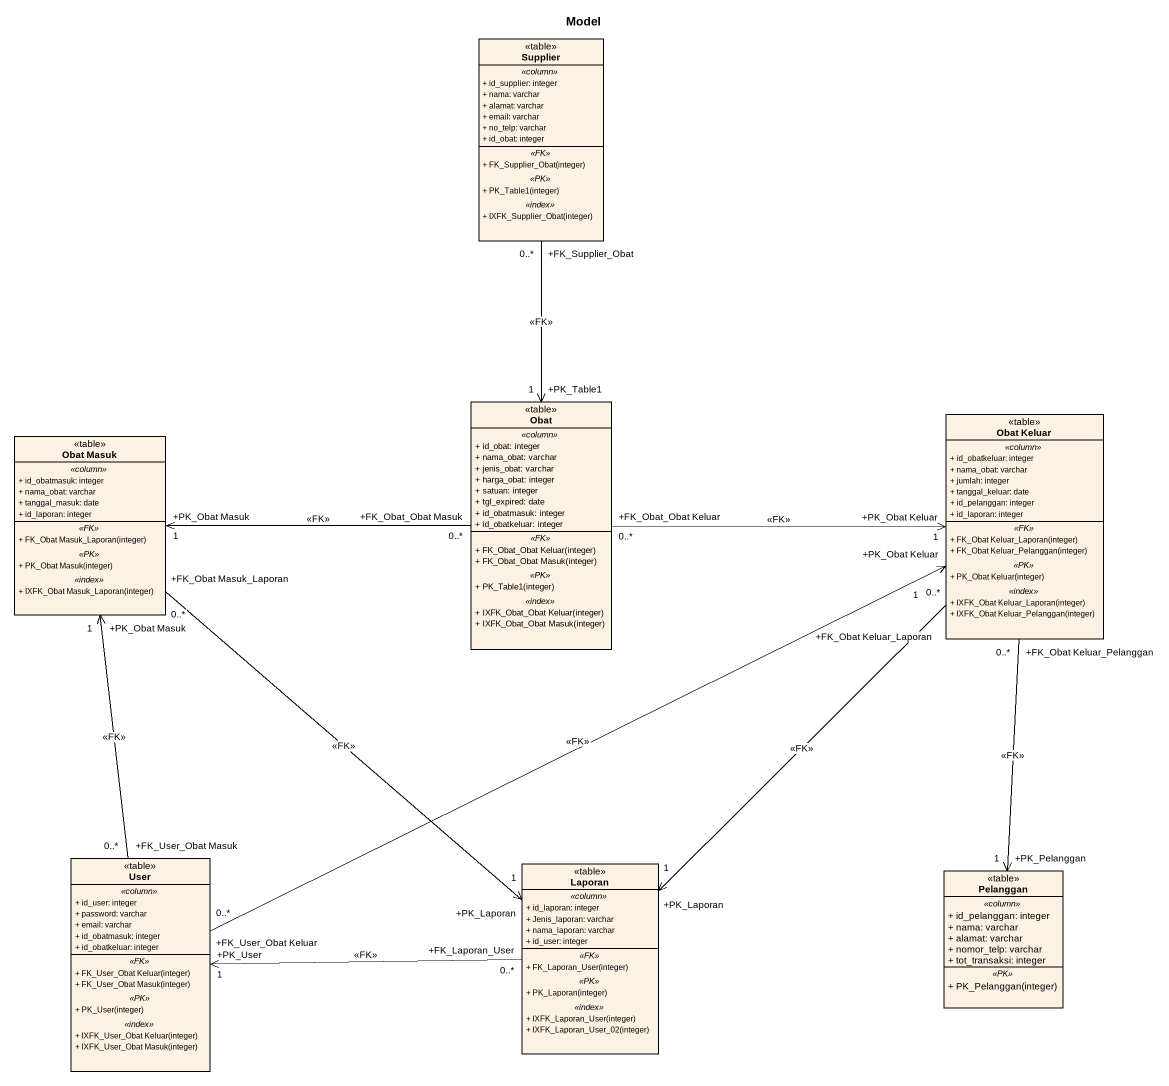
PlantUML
@startuml
title Model
hide circle
hide empty members
skinparam classAttributeIconSize 0
class Supplier <<table>> {
  .. <<column>> ..
  + id_supplier: integer
  + nama: varchar
  + alamat: varchar
  + email: varchar
  + no_telp: varchar
  + id_obat: integer
  .. <<FK>> ..
  + FK_Supplier_Obat(integer)
  .. <<PK>> ..
  + PK_Table1(integer)
  .. <<index>> ..
  + IXFK_Supplier_Obat(integer)
}
class Obat <<table>> {
  .. <<column>> ..
  + id_obat: integer
  + nama_obat: varchar
  + jenis_obat: varchar
  + harga_obat: integer
  + satuan: integer
  + tgl_expired: date
  + id_obatmasuk: integer
  + id_obatkeluar: integer
  .. <<FK>> ..
  + FK_Obat_Obat Keluar(integer)
  + FK_Obat_Obat Masuk(integer)
  .. <<PK>> ..
  + PK_Table1(integer)
  .. <<index>> ..
  + IXFK_Obat_Obat Keluar(integer)
  + IXFK_Obat_Obat Masuk(integer)
}
class "Obat Keluar" as Obat_Keluar <<table>> {
  .. <<column>> ..
  + id_obatkeluar: integer
  + nama_obat: varchar
  + jumlah: integer
  + tanggal_keluar: date
  + id_pelanggan: integer
  + id_laporan: integer
  .. <<FK>> ..
  + FK_Obat Keluar_Laporan(integer)
  + FK_Obat Keluar_Pelanggan(integer)
  .. <<PK>> ..
  + PK_Obat Keluar(integer)
  .. <<index>> ..
  + IXFK_Obat Keluar_Laporan(integer)
  + IXFK_Obat Keluar_Pelanggan(integer)
}
class "Obat Masuk" as Obat_Masuk <<table>> {
  .. <<column>> ..
  + id_obatmasuk: integer
  + nama_obat: varchar
  + tanggal_masuk: date
  + id_laporan: integer
  .. <<FK>> ..
  + FK_Obat Masuk_Laporan(integer)
  .. <<PK>> ..
  + PK_Obat Masuk(integer)
  .. <<index>> ..
  + IXFK_Obat Masuk_Laporan(integer)
}
class User <<table>> {
  .. <<column>> ..
  + id_user: integer
  + password: varchar
  + email: varchar
  + id_obatmasuk: integer
  + id_obatkeluar: integer
  .. <<FK>> ..
  + FK_User_Obat Keluar(integer)
  + FK_User_Obat Masuk(integer)
  .. <<PK>> ..
  + PK_User(integer)
  .. <<index>> ..
  + IXFK_User_Obat Keluar(integer)
  + IXFK_User_Obat Masuk(integer)
}
class Laporan <<table>> {
  .. <<column>> ..
  + id_laporan: integer
  + Jenis_laporan: varchar
  + nama_laporan: varchar
  + id_user: integer
  .. <<FK>> ..
  + FK_Laporan_User(integer)
  .. <<PK>> ..
  + PK_Laporan(integer)
  .. <<index>> ..
  + IXFK_Laporan_User(integer)
  + IXFK_Laporan_User_02(integer)
}
class Pelanggan <<table>> {
  .. <<column>> ..
  + id_pelanggan: integer
  + nama: varchar
  + alamat: varchar
  + nomor_telp: varchar
  + tot_transaksi: integer
  .. <<PK>> ..
  + PK_Pelanggan(integer)
}
Supplier "+FK_Supplier_Obat\n0..*" --> "+PK_Table1\n1" Obat : <<FK>>
Obat "+FK_Obat_Obat Keluar\n0..*" -right-> "+PK_Obat Keluar\n1" Obat_Keluar : <<FK>>
Obat "+FK_Obat_Obat Masuk\n0..*" -left-> "+PK_Obat Masuk\n1" Obat_Masuk : <<FK>>
Obat_Keluar "+FK_Obat Keluar_Laporan\n0..*" --> "+PK_Laporan\n1" Laporan : <<FK>>
Obat_Keluar "+FK_Obat Keluar_Pelanggan\n0..*" --> "+PK_Pelanggan\n1" Pelanggan : <<FK>>
Obat_Masuk "+FK_Obat Masuk_Laporan\n0..*" --> "+PK_Laporan\n1" Laporan : <<FK>>
User "+FK_User_Obat Keluar\n0..*" -right-> "+PK_Obat Keluar\n1" Obat_Keluar : <<FK>>
User "+FK_User_Obat Masuk\n0..*" -up-> "+PK_Obat Masuk\n1" Obat_Masuk : <<FK>>
Laporan "+FK_Laporan_User\n0..*" -left-> "+PK_User\n1" User : <<FK>>
@enduml
